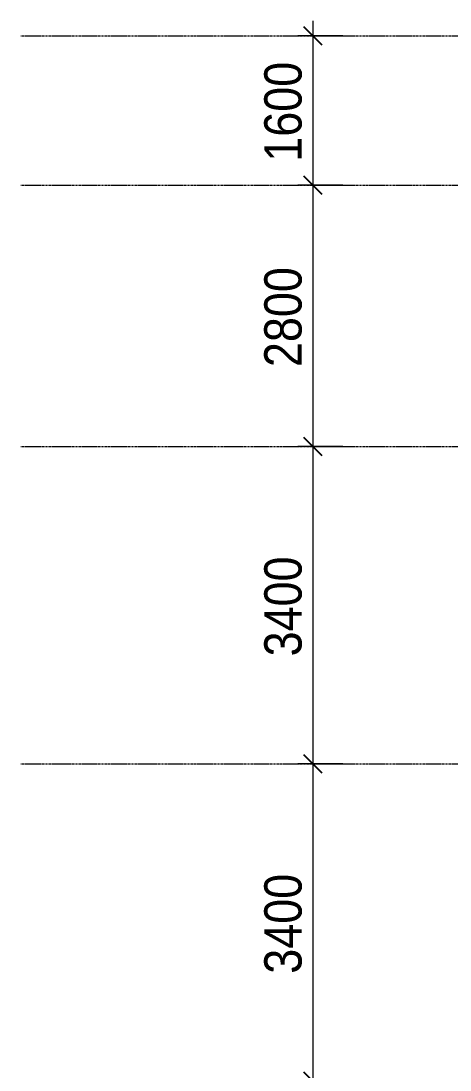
# Model space of a CAD drawing. Header units: millimetres. Extents: x 26124 to 258712, y -8723 to 35400.
# Drawn here: x 147058 to 151651, y 22721 to 33960 of the extents above; entities that cross this region are included whole.
import ezdxf

# ---------------------------------------------------------------- set-up
doc = ezdxf.new("R2010")
doc.units = ezdxf.units.MM
doc.linetypes.add('Centre', pattern=[31.75, 6.35, -4.7625, 15.875, -4.7625])
for name, color, linetype, lineweight in [('A-ANNO-DIMS', 211, 'Continuous', 9), ('A-ANNO-DIMS-160', 211, 'Continuous', 9), ('A-FLOR-LEVL-2', 51, 'Centre', 9)]:
    doc.layers.add(name, color=color, linetype=linetype, lineweight=lineweight)
doc.styles.add('UTM Avo', font='', dxfattribs={"width": 0.9, "height": 400})
doc.styles.get('UTM Avo').set_extended_font_data('UTM Avo')
doc.dimstyles.new('1_Dim_chi_tiet_2_5', dxfattribs={"dimscale": 304.8, "dimtxt": 399.720379, "dimasz": 0.629921, "dimexe": 0.524934, "dimexo": 0.0625, "dimgap": 0.052493, "dimtad": 1, "dimdec": 0, "dimrnd": 5, "dimzin": 0, "dimdsep": 46, "dimtxsty": 'UTM Avo', "dimblk1": 'OBLIQUE', "dimblk2": 'OBLIQUE', "dimsah": 1, "dimcen": 0.09, "dimdle": 0.524934, "dimazin": 0, "dimtfac": 1, "dimtdec": 4, "dimtix": 1, "dimtmove": 0, "dimatfit": 3, "dimfxl": 1.049869, "dimfxlon": 1, "dimtvp": 1, "dimtolj": 1, "dimtzin": 0, "dimarcsym": 2})

# ---------------------------------------------------------------- blocks, each defined once
blk = doc.blocks.new('DIMBLOCK123-TKCS_MẶT CẮT 4')
at = {"layer": 'A-ANNO-DIMS-160'}
for p, q in [((150182, 33960), (150182, 32200)), ((150502, 33800), (150022, 33800)), ((150182, 33800), (150502, 33800)), ((150502, 32200), (150022, 32200)), ((150182, 32200), (150502, 32200))]:
    blk.add_line(p, q, dxfattribs=at)
at = {"layer": 'A-ANNO-DIMS-160', "lineweight": 25}
for p, q in [((150182, 33800), (150086, 33896)), ((150182, 33800), (150278, 33704)), ((150182, 32200), (150086, 32296)), ((150182, 32200), (150278, 32104))]:
    blk.add_line(p, q, dxfattribs=at)
at = {"layer": 'A-ANNO-DIMS-160', "color": 0, "insert": (149662, 32452), "char_height": 400, "width": 1314.64, "attachment_point": 1, "rotation": 90, "line_spacing_factor": 1.110334, "style": 'UTM Avo'}
blk.add_mtext('1600', dxfattribs=at)
blk = doc.blocks.new('_Oblique')
at = {"color": 0, "linetype": 'ByBlock', "lineweight": -2}
blk.add_line((-0.5, -0.5), (0.5, 0.5), dxfattribs=at)
blk = doc.blocks.new('DIMBLOCK124-TKCS_MẶT CẮT 4')
at = {"layer": 'A-ANNO-DIMS-160', "lineweight": 25}
for p, q in [((150182, 32200), (150086, 32296)), ((150182, 32200), (150278, 32104)), ((150182, 29400), (150086, 29496)), ((150182, 29400), (150278, 29304))]:
    blk.add_line(p, q, dxfattribs=at)
at = {"layer": 'A-ANNO-DIMS-160'}
for p, q in [((150502, 32200), (150022, 32200)), ((150182, 32200), (150182, 29400)), ((150182, 32200), (150502, 32200)), ((150502, 29400), (150022, 29400)), ((150182, 29400), (150502, 29400))]:
    blk.add_line(p, q, dxfattribs=at)
at = {"layer": 'A-ANNO-DIMS-160', "color": 0, "insert": (149662, 30252), "char_height": 400, "width": 1314.64, "attachment_point": 1, "rotation": 90, "line_spacing_factor": 1.110334, "style": 'UTM Avo'}
blk.add_mtext('2800', dxfattribs=at)
blk = doc.blocks.new('DIMBLOCK125-TKCS_MẶT CẮT 4')
at = {"layer": 'A-ANNO-DIMS-160', "lineweight": 25}
for p, q in [((150182, 29400), (150086, 29496)), ((150182, 29400), (150278, 29304)), ((150182, 26000), (150086, 26096)), ((150182, 26000), (150278, 25904))]:
    blk.add_line(p, q, dxfattribs=at)
at = {"layer": 'A-ANNO-DIMS-160'}
for p, q in [((150502, 29400), (150022, 29400)), ((150182, 29400), (150182, 26000)), ((150182, 29400), (150502, 29400)), ((150502, 26000), (150022, 26000)), ((150182, 26000), (150502, 26000))]:
    blk.add_line(p, q, dxfattribs=at)
at = {"layer": 'A-ANNO-DIMS-160', "color": 0, "insert": (149662, 27152), "char_height": 400, "width": 1314.64, "attachment_point": 1, "rotation": 90, "line_spacing_factor": 1.110334, "style": 'UTM Avo'}
blk.add_mtext('3400', dxfattribs=at)
blk = doc.blocks.new('DIMBLOCK126-TKCS_MẶT CẮT 4')
at = {"layer": 'A-ANNO-DIMS-160', "lineweight": 25}
for p, q in [((150182, 26000), (150086, 26096)), ((150182, 26000), (150278, 25904)), ((150182, 22600), (150086, 22696)), ((150182, 22600), (150278, 22504))]:
    blk.add_line(p, q, dxfattribs=at)
at = {"layer": 'A-ANNO-DIMS-160'}
for p, q in [((150502, 26000), (150022, 26000)), ((150182, 26000), (150182, 22600)), ((150182, 26000), (150502, 26000)), ((150502, 22600), (150022, 22600)), ((150182, 22600), (150502, 22600))]:
    blk.add_line(p, q, dxfattribs=at)
at = {"layer": 'A-ANNO-DIMS-160', "color": 0, "insert": (149662, 23752), "char_height": 400, "width": 1314.64, "attachment_point": 1, "rotation": 90, "line_spacing_factor": 1.110334, "style": 'UTM Avo'}
blk.add_mtext('3400', dxfattribs=at)

msp = doc.modelspace()

# ---------------------------------------------------------------- linework, layer by layer
at = {"layer": 'A-FLOR-LEVL-2'}
for p, q in [((147057.6, 33800), (254987.5, 33800)), ((147057.6, 32200), (254987.5, 32200)), ((147057.6, 29400), (254987.5, 29400)), ((147057.6, 26000), (254987.5, 26000))]:
    msp.add_line(p, q, dxfattribs=at)

# ---------------------------------------------------------------- dimensions: what is measured, and where the dimension line sits
at = {"layer": 'A-ANNO-DIMS'}
for base, p1, p2, override, picture, middle in [((150182.1, 32200), (150502.1, 33800), (150502.1, 32200), {"dimpost": '<>', "dimfxl": 1600}, 'DIMBLOCK123-TKCS_MẶT CẮT 4', (149959.1, 33000)), ((150182.1, 29400), (150502.1, 32200), (150502.1, 29400), {"dimpost": '<>', "dimfxl": 2800}, 'DIMBLOCK124-TKCS_MẶT CẮT 4', (149959.1, 30800)), ((150182.1, 26000), (150502.1, 29400), (150502.1, 26000), {"dimpost": '<>', "dimfxl": 3400}, 'DIMBLOCK125-TKCS_MẶT CẮT 4', (149959.1, 27700)), ((150182.1, 22600), (150502.1, 26000), (150502.1, 22600), {"dimpost": '<>', "dimfxl": 3400}, 'DIMBLOCK126-TKCS_MẶT CẮT 4', (149959.1, 24300))]:
    dim = msp.add_linear_dim(base=base, p1=p1, p2=p2, angle=90, dimstyle='1_Dim_chi_tiet_2_5', override=override, dxfattribs=at)
    dim.commit()
    dim.dimension.update_dxf_attribs({"geometry": picture, "text_midpoint": middle})

doc.saveas('drawing.dxf')
